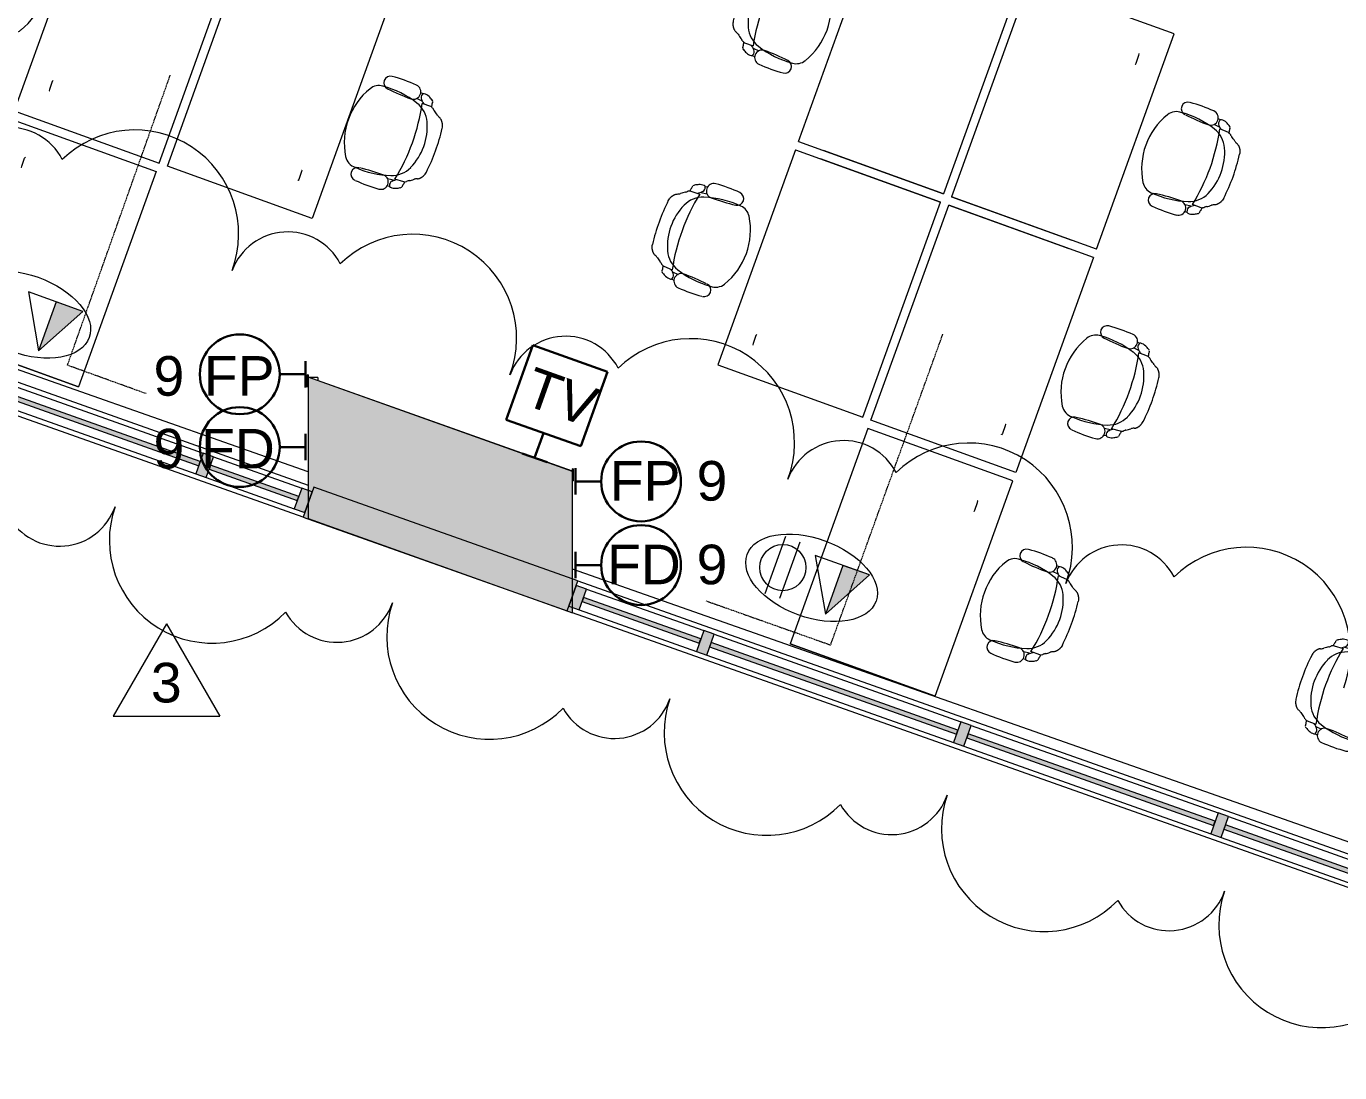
# Model space of a CAD drawing. Header units: inches. Extents: x -2349 to 1043, y -456 to 2193.
# Drawn here: x -1002.6 to -704.1, y 107.3 to 345.1 of the extents above; entities that cross this region are included whole.
import ezdxf

# ---------------------------------------------------------------- set-up
doc = ezdxf.new("R2010")
doc.units = ezdxf.units.IN
doc.header["$MEASUREMENT"] = 0
doc.linetypes.add('Dash 1_16_', pattern=[0.125, 0.0625, -0.0625])
for name, color, linetype, lineweight in [('5033_00_7th-9th Floors_Updated_dwg', 8, 'Continuous', 9), ('A-ANNO-NOTE', 131, 'Continuous', 30), ('A-COLS', 52, 'Continuous', 13), ('A-DETL-THIN', 151, 'Continuous', 9), ('A-GLAZ-CURT', 52, 'Continuous', 13), ('A-GLAZ-CWMG', 51, 'Continuous', 13), ('A-WALL-PATT', 111, 'Continuous', 13), ('COLUMN', 7, 'Continuous', 9), ('E-ELEC-FIXT', 91, 'Continuous', 9), ('G-ANNO-REVC', 71, 'Continuous', 9), ('G-ANNO-REVC-IDEN', 71, 'Continuous', 9), ('GLAZ EXIST2', 7, 'Continuous', 9), ('I-FURN', 30, 'Continuous', 9), ('I-WALL', 2, 'Continuous', 13)]:
    doc.layers.add(name, color=color, linetype=linetype, lineweight=lineweight)
doc.styles.add('Arial', font='arial.ttf', dxfattribs={"height": 9})
doc.styles.add('Swis721 Lt BT', font='swissl.ttf', dxfattribs={"height": 9})

# ---------------------------------------------------------------- blocks, each defined once
blk = doc.blocks.new('5033_00_7th-9th Floors_Updated_dwg_column casing-9774975-7TH FLOOR POWER _ SIGNAL')
at = {"layer": 'COLUMN'}
for p, q in [((-1456.82, -211.69), (-1457.08, -211.6)), ((-1397.06, -232.99), (-1454.96, -212.35))]:
    blk.add_line(p, q, dxfattribs=at)
blk = doc.blocks.new('5033_00_7th-9th Floors_Updated_dwg-8585573-7TH FLOOR POWER _ SIGNAL')
at = {"layer": 'GLAZ EXIST2'}
for p, q in [((-938.5, 63.78), (-1226.05, 164.89)), ((-590.02, -59.74), (-878.47, 41.69))]:
    blk.add_line(p, q, dxfattribs=at)
blk.add_blockref('5033_00_7th-9th Floors_Updated_dwg_column casing-9774975-7TH FLOOR POWER _ SIGNAL', (518.58, 296.92))
blk.add_blockref('5033_00_7th-9th Floors_Updated_dwg_column casing-9774975-7TH FLOOR POWER _ SIGNAL', (518.58, 296.92))
blk = doc.blocks.new('Columns 1 - Columns 1-7118049-7TH FLOOR POWER _ SIGNAL')
at = {"layer": 'A-COLS', "lineweight": 9}
h = blk.add_hatch(color=7, dxfattribs=at)
h.paths.add_polyline_path([(862, -405.11), (861.98, -372.97), (801.98, -351.58), (801.98, -383.71), (861.95, -405.09)], flags=0)
h.paths.add_polyline_path([(994.48, -377), (1004.95, -376.98), (1004.95, -365), (986.95, -365), (986.95, -377), (993.97, -377)], flags=0)
h.paths.add_polyline_path([(514, -281.76), (514, -249.63), (453.98, -228.24), (453.98, -260.37), (513.95, -281.74)], flags=0)
h.paths.add_polyline_path([(166, -158.41), (166, -126.28), (105.98, -104.89), (105.98, -137.02), (165.95, -158.39)], flags=0)
h.paths.add_polyline_path([(-182, -35.06), (-182, -2.93), (-242.02, 18.46), (-242.02, -13.67), (-182.05, -35.04)], flags=0)
h.paths.add_polyline_path([(-1982.09, 88.27), (-1922.03, 109.69), (-1922.03, 140.32), (-1982.09, 118.92), (-1982.06, 97), (-1976.88, 98.83), (-1974.21, 91.29), (-1982.09, 88.5), (-1982.09, 88.41)], flags=0)
h.paths.add_polyline_path([(-530, 88.28), (-530, 120.42), (-590.02, 141.81), (-590.02, 109.68), (-530.05, 88.3)], flags=0)
h.paths.add_polyline_path([(843.95, 109), (843.91, 133), (819.95, 133), (819.95, 109), (840.1, 109)], flags=0)
h.paths.add_polyline_path([(1000.37, 115), (1004.95, 115.02), (1004.95, 127), (986.95, 127), (986.95, 115), (998.45, 115)], flags=0)
h.paths.add_polyline_path([(-1634.06, 211.7), (-1574.03, 233.05), (-1574.03, 264.36), (-1634.06, 242.96), (-1634.06, 211.72)], flags=0)
h.paths.add_polyline_path([(-878.47, 211.8), (-878.47, 243.93), (-938.5, 265.32), (-938.5, 233.19), (-878.52, 211.82)], flags=0)
h.paths.add_polyline_path([(495.95, 232), (495.95, 256), (472.03, 256), (472.03, 232), (492.75, 232)], flags=0)
h.paths.add_polyline_path([(-1286.05, 334.98), (-1268.05, 341.39), (-1268.05, 345.6), (-1256.05, 349.87), (-1244.05, 345.6), (-1244.05, 341.38), (-1226.05, 335.02), (-1226.06, 367), (-1256.05, 377.69), (-1286.05, 367), (-1286.05, 334.99)], flags=0)
h.paths.add_polyline_path([(-2021.16, 351.64), (-2013.01, 374.21), (-2035.58, 382.36), (-2043.73, 359.79), (-2041.62, 359.02)], flags=0)
h.paths.add_polyline_path([(-207.74, 478), (-200.03, 478), (-200.03, 502), (-219.79, 502), (-224.03, 490.27), (-224.03, 478), (-208.32, 478)], flags=0)
h.paths.add_polyline_path([(-224.03, 501.32), (-223.78, 502), (-224.03, 502)], flags=0)
h.paths.add_polyline_path([(-549.3, 601), (-548.03, 601), (-548.03, 625), (-569.15, 625), (-572.03, 617.05), (-572.03, 601), (-556.09, 601)], flags=0)
h.paths.add_polyline_path([(496.2, 601), (496.2, 625), (472.2, 625), (472.2, 601), (492.75, 601)], flags=0)
h.paths.add_polyline_path([(831.97, 601.06), (843.95, 601.08), (843.91, 625.06), (819.95, 625.06), (819.95, 601.06), (831.95, 601.06)], flags=0)
h.paths.add_polyline_path([(999.15, 607.06), (1004.95, 607.08), (1004.95, 619.06), (986.95, 619.06), (986.95, 607.06), (998.45, 607.06)], flags=0)
h.paths.add_polyline_path([(-1887.92, 720.64), (-1879.77, 743.21), (-1902.34, 751.36), (-1910.49, 728.79), (-1899.81, 724.93)], flags=0)
h.paths.add_polyline_path([(-910.74, 724), (-896.03, 724), (-896.03, 748), (-920.67, 748), (-920.67, 724), (-911.68, 724)], flags=0)
h.paths.add_polyline_path([(-1616.03, 724), (-1592.03, 724), (-1592.03, 748), (-1616.03, 748), (-1616.03, 731.5)], flags=0)
h.paths.add_polyline_path([(-1843.5, 843.64), (-1835.35, 866.21), (-1857.93, 874.36), (-1866.08, 851.79), (-1845.61, 844.39)], flags=0)
h.paths.add_polyline_path([(492.75, 847), (496.2, 847), (496.2, 871), (472.2, 871), (472.2, 847), (479.89, 847)], flags=0)
h.paths.add_polyline_path([(-1574.05, 847), (-1574.06, 871), (-1616.19, 871), (-1616.19, 847), (-1576.33, 847)], flags=0)
h.paths.add_polyline_path([(-1268.03, 847.03), (-1243.86, 847.03), (-1243.86, 871), (-1268.03, 871), (-1268.03, 863.81)], flags=0)
h.paths.add_polyline_path([(843.95, 1093), (843.91, 1117), (819.95, 1117), (819.95, 1093), (840.1, 1093)], flags=0)
h.paths.add_polyline_path([(482.08, 1093), (495.95, 1093), (495.95, 1117), (471.83, 1117), (471.83, 1093), (481.27, 1093)], flags=0)
h.paths.add_polyline_path([(-1259.55, 1093.21), (-1244.3, 1093.21), (-1244.3, 1117.25), (-1268.29, 1117.25), (-1268.29, 1093.21), (-1268.07, 1093.21)], flags=0)
h.paths.add_polyline_path([(-1607.55, 1093.21), (-1592.35, 1093.21), (-1592.35, 1117.25), (-1616.3, 1117.25), (-1616.3, 1093.21), (-1616.07, 1093.21)], flags=0)
h.paths.add_polyline_path([(993.95, 1099), (1004.95, 1099.02), (1004.95, 1111), (986.95, 1111), (986.95, 1099), (993.94, 1099)], flags=0)
h.paths.add_polyline_path([(-1594.42, 1339.25), (-1592.3, 1339.25), (-1592.3, 1363.25), (-1616.3, 1363.25), (-1616.3, 1339.25), (-1600.55, 1339.25)], flags=0)
h.paths.add_polyline_path([(-1268.3, 1339.25), (-1244.3, 1339.25), (-1244.3, 1363.25), (-1268.3, 1363.25), (-1268.3, 1343.02)], flags=0)
h.paths.add_polyline_path([(471.95, 1462.86), (495.95, 1462.86), (495.95, 1486.86), (471.95, 1486.86)], flags=0)
h.paths.add_polyline_path([(801.95, 1567), (861.95, 1588.4), (861.95, 1619.14), (850.07, 1619.14), (850, 1619.04), (849.95, 1619.16), (849.95, 1622.86), (801.95, 1605.75), (801.95, 1567.02)], flags=0)
h.paths.add_polyline_path([(-1592.05, 1585.02), (-1592.05, 1609.02), (-1616.05, 1609.02), (-1616.05, 1585.02)], flags=0)
h.paths.add_polyline_path([(-1244.3, 1585.27), (-1244.3, 1609.27), (-1268.3, 1609.27), (-1268.3, 1585.27)], flags=0)
h.paths.add_polyline_path([(-1678.05, 1731.02), (-1654.55, 1731.02), (-1654.55, 1776.02), (-1678.05, 1776.02), (-1678.05, 1772.52), (-1658.05, 1772.52), (-1658.05, 1734.52), (-1678.05, 1734.52)], flags=0)
h.paths.add_polyline_path([(-921.05, 1827.02), (-895.05, 1827.02), (-895.05, 1853.02), (-921.05, 1853.02), (-921.05, 1827.76)], flags=0)
h.paths.add_polyline_path([(496.95, 1827.02), (496.95, 1853.02), (470.95, 1853.02), (470.95, 1827.02), (492.75, 1827.02)], flags=0)
h.paths.add_polyline_path([(148.95, 1827.02), (148.95, 1853.02), (122.95, 1853.02), (122.95, 1827.02), (145.4, 1827.02)], flags=0)
h.paths.add_polyline_path([(-559.8, 1827.02), (-547.04, 1827.02), (-547.04, 1853.02), (-573.04, 1853.02), (-573.04, 1827.02), (-560.05, 1827.02)], flags=0)
h.paths.add_polyline_path([(-214.73, 1827.04), (-199.03, 1827.04), (-199.03, 1853.03), (-225.05, 1853.03), (-225.05, 1827.04), (-214.81, 1827.04)], flags=0)
h.paths.add_polyline_path([(-1604.86, 1828.27), (-1592.3, 1828.27), (-1592.3, 1852.27), (-1600.05, 1852.27), (-1600.05, 2104.82), (-1574.05, 2104.82), (-1574.05, 2138.82), (-1608.05, 2138.82), (-1608.05, 1852.27), (-1616.3, 1852.27), (-1616.3, 1828.27), (-1605.11, 1828.27)], flags=0)
h.paths.add_polyline_path([(-1246.45, 1828.27), (-1244.3, 1828.27), (-1244.3, 1852.27), (-1268.3, 1852.27), (-1268.3, 1828.27), (-1252.55, 1828.27)], flags=0)
h.paths.add_polyline_path([(-1629.95, 1836.02), (-1620.8, 1836.02), (-1620.8, 1844.02), (-1678.05, 1844.02), (-1678.05, 1836.02)], flags=0)
h.paths.add_polyline_path([(861.95, 2100.07), (861.95, 2138.82), (801.95, 2138.82), (801.95, 2110.02), (831.95, 2110.02), (831.95, 2100.07), (853.95, 2100.07)], flags=0)
h.paths.add_polyline_path([(-878.05, 2104.79), (-878.05, 2138.82), (-938.13, 2138.82), (-938.13, 2104.79)], flags=0)
h.paths.add_polyline_path([(-1225.94, 2104.81), (-1225.94, 2138.82), (-1286.03, 2138.82), (-1286.03, 2104.81)], flags=0)
h.paths.add_polyline_path([(165.96, 2104.82), (165.96, 2138.82), (105.95, 2138.82), (105.95, 2104.82)], flags=0)
h.paths.add_polyline_path([(454.05, 2104.82), (513.95, 2104.82), (513.95, 2138.82), (454.05, 2138.82)], flags=0)
h.paths.add_polyline_path([(-590.05, 2104.82), (-530.05, 2104.82), (-530.05, 2138.82), (-590.05, 2138.82)], flags=0)
h.paths.add_polyline_path([(-181.82, 2104.82), (-181.82, 2138.82), (-242.05, 2138.82), (-242.05, 2104.82), (-189.08, 2104.82)], flags=0)
at = {"layer": 'A-COLS', "color": 8, "lineweight": 20}
for p, q in [((-878.47, 243.93), (-938.5, 265.32)), ((-938.5, 265.32), (-938.5, 233.19)), ((-878.47, 211.8), (-878.47, 243.93)), ((-938.5, 233.19), (-878.47, 211.8))]:
    blk.add_line(p, q, dxfattribs=at)
blk = doc.blocks.new('System Panel - Glazed-7506558-7TH FLOOR POWER _ SIGNAL')
at = {"layer": 'A-GLAZ-CURT', "lineweight": 9}
blk.add_hatch(color=7, dxfattribs=at).paths.add_polyline_path([(-10.63, 0.5), (-10.63, -0.5), (10.63, -0.5), (10.63, 0.5), (-1.47, 0.5)], flags=0)
at = {"layer": 'A-GLAZ-CURT', "color": 8, "lineweight": 20}
for p, q in [((-10.63, 0.5), (-10.63, -0.5)), ((10.63, 0.5), (-10.63, 0.5)), ((10.63, -0.5), (10.63, 0.5)), ((-10.63, -0.5), (10.63, -0.5))]:
    blk.add_line(p, q, dxfattribs=at)
blk = doc.blocks.new('System Panel - Glazed-7506554-7TH FLOOR POWER _ SIGNAL')
at = {"layer": 'A-GLAZ-CURT', "lineweight": 9}
blk.add_hatch(color=7, dxfattribs=at).paths.add_polyline_path([(-29.79, 0.5), (-29.79, -0.5), (29.79, -0.5), (29.79, 0.5), (14.95, 0.5)], flags=0)
at = {"layer": 'A-GLAZ-CURT', "color": 8, "lineweight": 20}
for p, q in [((29.79, 0.5), (-29.79, 0.5)), ((-29.79, 0.5), (-29.79, -0.5)), ((29.79, -0.5), (29.79, 0.5)), ((-29.79, -0.5), (29.79, -0.5))]:
    blk.add_line(p, q, dxfattribs=at)
blk = doc.blocks.new('System Panel - Glazed-7506537-7TH FLOOR POWER _ SIGNAL')
at = {"layer": 'A-GLAZ-CURT', "lineweight": 9}
blk.add_hatch(color=7, dxfattribs=at).paths.add_polyline_path([(-14.13, 0.5), (-14.13, -0.5), (14.13, -0.5), (14.13, 0.5), (8.2, 0.5)], flags=0)
at = {"layer": 'A-GLAZ-CURT', "color": 8, "lineweight": 20}
for p, q in [((-14.13, 0.5), (-14.13, -0.5)), ((14.13, 0.5), (-14.13, 0.5)), ((14.13, -0.5), (14.13, 0.5)), ((-14.13, -0.5), (14.13, -0.5))]:
    blk.add_line(p, q, dxfattribs=at)
blk = doc.blocks.new('System Panel - Glazed-7506542-7TH FLOOR POWER _ SIGNAL')
at = {"layer": 'A-GLAZ-CURT', "lineweight": 9}
blk.add_hatch(color=7, dxfattribs=at).paths.add_polyline_path([(-29.75, 0.5), (-29.75, -0.5), (29.75, -0.5), (29.75, 0.5)], flags=0)
at = {"layer": 'A-GLAZ-CURT', "color": 8, "lineweight": 20}
for p, q in [((29.75, 0.5), (-29.75, 0.5)), ((-29.75, 0.5), (-29.75, -0.5)), ((29.75, -0.5), (29.75, 0.5)), ((-29.75, -0.5), (29.75, -0.5))]:
    blk.add_line(p, q, dxfattribs=at)
blk = doc.blocks.new('Rectangular Mullion - 2_5_ x 5_ rectangular-7506551-7TH FLOOR POWER _ SIGNAL')
at = {"layer": 'A-GLAZ-CWMG', "lineweight": 9}
for p, q in [((-1018.55, 267.96), (-962.4, 248.06)), ((-1020.22, 263.25), (-964.07, 243.35))]:
    blk.add_line(p, q, dxfattribs=at)
blk = doc.blocks.new('Rectangular Mullion - 2_5_ x 5_ rectangular-7506557-7TH FLOOR POWER _ SIGNAL')
at = {"layer": 'A-GLAZ-CWMG', "lineweight": 9}
for p, q in [((-960.04, 247.22), (-940.01, 240.12)), ((-961.71, 242.51), (-941.68, 235.41))]:
    blk.add_line(p, q, dxfattribs=at)
blk = doc.blocks.new('Rectangular Mullion - 2_5_ x 5_ rectangular-7506536-7TH FLOOR POWER _ SIGNAL')
at = {"layer": 'A-GLAZ-CWMG', "lineweight": 9}
blk.add_hatch(color=7, dxfattribs=at).paths.add_polyline_path([(-1.25, -2.5), (-1.25, 2.5), (1.25, 2.5), (1.25, -2.5), (-0.52, -2.5)], flags=0)
at = {"layer": 'A-GLAZ-CWMG', "color": 8, "lineweight": 20}
for p, q in [((-1.25, 2.5), (1.25, 2.5)), ((-1.25, -2.5), (-1.25, 2.5)), ((1.25, 2.5), (1.25, -2.5)), ((1.25, -2.5), (-1.25, -2.5))]:
    blk.add_line(p, q, dxfattribs=at)
blk = doc.blocks.new('Rectangular Mullion - 2_5_ x 5_ rectangular-7506559-7TH FLOOR POWER _ SIGNAL')
at = {"layer": 'A-GLAZ-CWMG', "lineweight": 9}
blk.add_hatch(color=7, dxfattribs=at).paths.add_polyline_path([(0, -2.5), (0, -0.01), (-0.89, 2.5), (-2.5, 2.5), (-2.5, -2.5), (-0.4, -2.5)], flags=0)
at = {"layer": 'A-GLAZ-CWMG', "color": 8, "lineweight": 20}
for p, q in [((0, 2.5), (-2.5, 2.5)), ((-2.5, 2.5), (-2.5, -2.5)), ((0, -2.5), (0, 2.5)), ((-2.5, -2.5), (0, -2.5))]:
    blk.add_line(p, q, dxfattribs=at)
blk = doc.blocks.new('Rectangular Mullion - 2_5_ x 5_ rectangular-7506541-7TH FLOOR POWER _ SIGNAL')
at = {"layer": 'A-GLAZ-CWMG', "lineweight": 9}
for p, q in [((-1076.99, 288.68), (-1020.91, 268.8)), ((-1078.66, 283.96), (-1022.58, 264.09))]:
    blk.add_line(p, q, dxfattribs=at)
blk = doc.blocks.new('Rectangular Mullion - 2_5_ x 5_ rectangular-7506535-7TH FLOOR POWER _ SIGNAL')
at = {"layer": 'A-GLAZ-CWMG', "lineweight": 9}
for p, q in [((-1222.85, 340.38), (-1196.22, 330.94)), ((-1224.52, 335.66), (-1197.89, 326.22))]:
    blk.add_line(p, q, dxfattribs=at)
blk = doc.blocks.new('Rectangular Mullion - 2_5_ x 5_ rectangular-7506530-7TH FLOOR POWER _ SIGNAL')
at = {"layer": 'A-GLAZ-CWMG', "lineweight": 9}
blk.add_hatch(color=7, dxfattribs=at).paths.add_polyline_path([(-2.5, -2.5), (-2.5, 2.5), (0, 2.5), (0, -0.01), (-0.88, -2.5), (-2.17, -2.5)], flags=0)
at = {"layer": 'A-GLAZ-CWMG', "color": 8, "lineweight": 20}
for p, q in [((-2.5, 2.5), (0, 2.5)), ((-2.5, -2.5), (-2.5, 2.5)), ((0, 2.5), (0, -2.5)), ((0, -2.5), (-2.5, -2.5))]:
    blk.add_line(p, q, dxfattribs=at)
blk = doc.blocks.new('Steelcase - Seating - Series 1 - Task Chair - Task Chair-7826191-7TH FLOOR POWER _ SIGNAL')
at = {"layer": 'I-FURN'}
for p, q in [((-9.56, 4.85), (-9.71, 6.23)), ((9.56, 4.85), (9.71, 6.22)), ((-11.19, 5.22), (-11.25, 5.79)), ((-9.88, 5.14), (-9.56, 4.85)), ((-9.09, 2.55), (-9.22, 4.65)), ((9.09, 2.55), (9.09, 4.68)), ((9.2, 4.34), (9.09, 4.19)), ((9.88, 5.14), (9.56, 4.85)), ((11.19, 5.22), (11.25, 5.79)), ((-10.17, 2.55), (-10.38, 2.55)), ((10.17, 2.55), (10.38, 2.55))]:
    blk.add_line(p, q, dxfattribs=at)
for centre, radius, start, end in [((0, 3.46), 15.77, 58.7484, 121.2516), ((-6.5, 14.17), 3.24, 121.2516, 182.5329), ((6.5, 14.16), 3.25, 4.2769, 58.7484), ((22.73, 9.96), 35.4, 175.0013, 184.2771), ((-11.04, 13.04), 1.5, 6.6891, 175.0013), ((11.73, 12.42), 21.53, 175.7231, 197.8999), ((-61.01, 7.05), 51.82, 0.295, 6.6891), ((-12.1, 12.55), 21.92, 342.1001, 4.8659), ((61.01, 7.18), 51.82, 173.3109, 179.7112), ((11.04, 13.04), 1.5, 4.9987, 173.3109), ((-22.73, 10.08), 35.4, 355.485, 4.9987), ((-10.88, 7.44), 1.69, 184.2771, 355.7229), ((10.88, 7.43), 1.68, 179.7112, 355.485), ((-2.85, 9.17), 7.99, 212.7486, 217.2514), ((-0.12, 48.46), 44.74, 258.2624, 281.8839), ((-3.05, 7.65), 6, 197.8999, 245.746), ((3.05, 7.65), 6, 294.254, 342.1001), ((2.85, 9.17), 7.99, 322.7486, 327.2514), ((0, 14.41), 13.41, 245.746, 294.254)]:
    blk.add_arc(centre, radius, start, end, dxfattribs=at)
for centre, major_axis, ratio, start_param, end_param in [((-9.53, 4.74), (-0.03, 2.1), 0.841362, 1.437975, 2.055322), ((-10.94, 4.92), (0.004, 0.422), 0.857374, 0.293852, 1.396344), ((-8.59, 6.34), (-1.72, 5.94), 0.52706, 1.867354, 2.032914), ((-11.02, 3.62), (0.99, 1.63), 0.718676, 6.150324, 6.997733), ((11.02, 3.62), (-0.99, 1.63), 0.718676, 5.568638, 6.416046), ((8.59, 6.34), (1.72, 5.94), 0.52706, 4.250271, 4.415832), ((10.94, 4.92), (-0.004, 0.422), 0.857374, 4.886841, 5.989333), ((9.53, 4.74), (0.03, 2.1), 0.841362, 4.227863, 4.84521), ((-9.88, 3.86), (-0.31, 1.61), 0.651034, 2.090555, 2.375013), ((2.41, -4.34), (-12.7, 6.86), 0.060387, 6.047601, 6.170681), ((14.26, -36.92), (-23.61, 40.36), 0.024762, 0.196185, 0.257818), ((-4.52, -16.42), (-4.45, 18.42), 0.085659, 6.08302, 6.197318), ((-4.27, -16.52), (-4.71, 18.52), 0.083254, 6.023824, 6.082104), ((86.51, 0.26), (-95.89, 4.54), 0.22439, 0.152414, 0.195437), ((-7.15, -5.5), (-0.87, 6.2), 0.154562, 5.723362, 6.025046), ((7.16, -5.51), (0.87, 6.2), 0.154825, 0.257987, 0.559064), ((-86.51, 0.11), (95.89, 4.68), 0.223967, 6.087389, 6.130455), ((4.31, -16.54), (4.67, 18.53), 0.08384, 0.18012, 0.258824), ((4.62, -16.47), (4.35, 18.45), 0.086501, 0.088023, 0.178733), ((-14.1, -37.05), (23.45, 40.49), 0.023763, 6.024156, 6.086879), ((-2.41, -4.34), (12.7, 6.86), 0.060387, 0.112505, 0.235585), ((9.88, 3.86), (0.31, 1.61), 0.651034, 3.908172, 4.192631), ((0.01, 31.09), (-37.17, 0.02), 0.886583, 1.428196, 1.714006)]:
    blk.add_ellipse(centre, major_axis=major_axis, ratio=ratio, start_param=start_param, end_param=end_param, dxfattribs=at)
for points, knots in [([(-9, 2.35), (-9.06, 2.35), (-9.17, 2.37), (-9.39, 2.4), (-9.6, 2.44), (-9.74, 2.47), (-9.81, 2.49), (-9.84, 2.5), (-9.85, 2.5)], [0, 0, 0, 0, 0.142857, 0.285714, 0.571429, 0.785714, 0.892857, 1, 1, 1, 1]), ([(9, 2.35), (9.06, 2.35), (9.17, 2.37), (9.39, 2.4), (9.6, 2.44), (9.74, 2.47), (9.81, 2.49), (9.84, 2.5), (9.85, 2.5)], [0, 0, 0, 0, 0.142857, 0.285714, 0.571429, 0.785714, 0.892857, 1, 1, 1, 1]), ([(-7.38, -0.17), (-7.35, -0.26), (-7.27, -0.4), (-7.14, -0.56), (-7.05, -0.66), (-6.98, -0.73), (-6.91, -0.8), (-6.83, -0.86), (-6.74, -0.93), (-6.65, -1), (-6.56, -1.06), (-6.46, -1.12), (-6.36, -1.18), (-6.25, -1.24), (-6.14, -1.29), (-5.99, -1.35), (-5.72, -1.45), (-5.46, -1.5), (-5.29, -1.53)], [-1, -1, -1, -1, -0.833333, -0.75, -0.708333, -0.666667, -0.625, -0.583333, -0.541667, -0.5, -0.458333, -0.416667, -0.375, -0.333333, -0.291667, -0.25, -0.166667, 0, 0, 0, 0]), ([(5.29, -1.53), (5.46, -1.51), (5.72, -1.45), (5.99, -1.36), (6.14, -1.29), (6.25, -1.24), (6.36, -1.19), (6.46, -1.13), (6.56, -1.07), (6.65, -1), (6.74, -0.94), (6.83, -0.87), (6.91, -0.8), (6.98, -0.73), (7.05, -0.66), (7.14, -0.57), (7.27, -0.4), (7.35, -0.26), (7.38, -0.18)], [-1, -1, -1, -1, -0.833333, -0.75, -0.708333, -0.666667, -0.625, -0.583333, -0.541667, -0.5, -0.458333, -0.416667, -0.375, -0.333333, -0.291667, -0.25, -0.166667, 0, 0, 0, 0])]:
    blk.add_open_spline(points, degree=3, knots=knots, dxfattribs=at)
blk = doc.blocks.new('PS - Power Device _Wall Base_ - Basefeed Power-9728886-7TH FLOOR POWER _ SIGNAL')
at = {"layer": 'E-ELEC-FIXT'}
for p, q in [((-878.47, 243.93), (-878.47, 244.52)), ((-878.28, 244.52), (-878.47, 244.52)), ((-878.47, 241.77), (-878.28, 241.77)), ((-878.28, 244.52), (-878.28, 241.77))]:
    blk.add_line(p, q, dxfattribs=at)
blk = doc.blocks.new('PS - Power Device _Wall Base_ - Basefeed Power-V56-7TH FLOOR POWER _ SIGNAL')
at = {"layer": 'E-ELEC-FIXT'}
for p, q in [((-938.68, 263.12), (-938.68, 265.87)), ((-938.5, 265.87), (-938.68, 265.87)), ((-938.5, 265.87), (-938.5, 265.32)), ((-938.68, 263.12), (-938.5, 263.12)), ((-936.37, 265.25), (-938.28, 265.25)), ((-936.37, 265.25), (-936.37, 264.57))]:
    blk.add_line(p, q, dxfattribs=at)
blk = doc.blocks.new('Steelcase - Ology - Desk Electric - Rectangular - 29__ D - 52_ x 35_-7821944-7TH FLOOR POWER _ SIGNAL')
at = {"layer": 'I-FURN'}
for p, q in [((-29, -23.78), (-29, 11.22)), ((23, 11.22), (-29, 11.22)), ((23, -23.78), (23, 11.22)), ((-29, -23.78), (23, -23.78))]:
    blk.add_line(p, q, dxfattribs=at)
blk = doc.blocks.new('Steelcase - Ology - Desk Electric - Base - Rectangular - 29__ D - 34__ W - 76__ W-7821946-7TH FLOOR POWER _ SIGNAL')
at = {"layer": 'I-FURN'}
for p, q in [((-28.68, 11.22), (-28.68, -17.78)), ((13.8, -17.79), (13.8, -17.83)), ((13.8, -17.83), (14.11, -17.9)), ((14.11, -17.9), (16.01, -17.9)), ((16.01, -17.9), (16.31, -17.83)), ((16.31, -17.83), (16.31, -17.79))]:
    blk.add_line(p, q, dxfattribs=at)
blk = doc.blocks.new('Steelcase - Seating - Series 1 - Task Chair - Task Chair-7826190-7TH FLOOR POWER _ SIGNAL')
at = {"layer": 'I-FURN'}
for p, q in [((-10.17, -2.55), (-10.38, -2.55)), ((-9.09, -2.55), (-9.22, -4.65)), ((9.09, -2.55), (9.09, -4.68)), ((10.17, -2.55), (10.38, -2.55)), ((-11.19, -5.22), (-11.25, -5.79)), ((-9.88, -5.14), (-9.56, -4.85)), ((-9.56, -4.85), (-9.71, -6.23)), ((9.2, -4.34), (9.09, -4.19)), ((9.88, -5.14), (9.56, -4.85)), ((9.56, -4.85), (9.71, -6.22)), ((11.19, -5.22), (11.25, -5.79))]:
    blk.add_line(p, q, dxfattribs=at)
for centre, radius, start, end in [((-3.05, -7.65), 6, 114.254, 162.1001), ((0, -14.41), 13.41, 65.746, 114.254), ((3.05, -7.65), 6, 17.8999, 65.746), ((-10.88, -7.44), 1.69, 4.2771, 175.7229), ((11.73, -12.42), 21.53, 162.1001, 184.2769), ((-2.85, -9.17), 7.99, 142.7486, 147.2514), ((-0.12, -48.46), 44.74, 78.1161, 101.7376), ((-12.1, -12.55), 21.92, 355.1341, 17.8999), ((2.85, -9.17), 7.99, 32.7486, 37.2514), ((10.88, -7.43), 1.68, 4.515, 180.2888), ((22.73, -9.96), 35.4, 175.7229, 184.9987), ((-61.01, -7.05), 51.82, 353.3109, 359.705), ((61.01, -7.18), 51.82, 180.2888, 186.6891), ((-22.73, -10.08), 35.4, 355.0013, 4.515), ((-11.04, -13.04), 1.5, 184.9987, 353.3109), ((-6.5, -14.17), 3.24, 177.4671, 238.7484), ((6.5, -14.16), 3.25, 301.2516, 355.7231), ((11.04, -13.04), 1.5, 186.6891, 355.0013), ((0, -3.46), 15.77, 238.7484, 301.2516)]:
    blk.add_arc(centre, radius, start, end, dxfattribs=at)
for centre, major_axis, ratio, start_param, end_param in [((-7.15, 5.5), (0.87, 6.2), 0.154562, 3.399732, 3.701416), ((0.01, -31.09), (37.17, 0.02), 0.886583, 1.427587, 1.713397), ((7.16, 5.51), (-0.87, 6.2), 0.154825, 2.582529, 2.883606), ((-8.59, -6.34), (1.72, 5.94), 0.52706, 1.108678, 1.274239), ((-9.88, -3.86), (0.31, 1.61), 0.651034, 0.76658, 1.051038), ((2.41, 4.34), (12.7, 6.86), 0.060387, 3.254097, 3.377177), ((14.26, 36.92), (23.61, 40.36), 0.024762, 2.883774, 2.945408), ((-4.52, 16.42), (4.45, 18.42), 0.085659, 3.22746, 3.341758), ((-4.27, 16.52), (4.71, 18.52), 0.083254, 3.342674, 3.400954), ((86.51, -0.26), (95.89, 4.54), 0.22439, 2.946156, 2.989179), ((-86.51, -0.11), (-95.89, 4.68), 0.223967, 3.294323, 3.337389), ((4.31, 16.54), (-4.67, 18.53), 0.08384, 2.882769, 2.961473), ((4.62, 16.47), (-4.35, 18.45), 0.086501, 2.96286, 3.053569), ((-14.1, 37.05), (-23.45, 40.49), 0.023763, 3.337899, 3.400622), ((-2.41, 4.34), (-12.7, 6.86), 0.060387, 2.906008, 3.029088), ((9.88, -3.86), (-0.31, 1.61), 0.651034, 5.232147, 5.516606), ((8.59, -6.34), (-1.72, 5.94), 0.52706, 5.008946, 5.174507), ((-9.53, -4.74), (0.03, 2.1), 0.841362, 1.08627, 1.703617), ((-10.94, -4.92), (-0.004, 0.422), 0.857374, 1.745249, 2.84774), ((-11.02, -3.62), (-0.99, 1.63), 0.718676, 2.427045, 3.274454), ((11.02, -3.62), (0.99, 1.63), 0.718676, 3.008732, 3.85614), ((10.94, -4.92), (0.004, 0.422), 0.857374, 3.435445, 4.537937), ((9.53, -4.74), (-0.03, 2.1), 0.841362, 4.579568, 5.196915)]:
    blk.add_ellipse(centre, major_axis=major_axis, ratio=ratio, start_param=start_param, end_param=end_param, dxfattribs=at)
for points, knots in [([(-7.38, 0.17), (-7.35, 0.26), (-7.27, 0.4), (-7.14, 0.56), (-7.05, 0.66), (-6.98, 0.73), (-6.91, 0.8), (-6.83, 0.86), (-6.74, 0.93), (-6.65, 1), (-6.56, 1.06), (-6.46, 1.12), (-6.36, 1.18), (-6.25, 1.24), (-6.14, 1.29), (-5.99, 1.35), (-5.72, 1.45), (-5.46, 1.5), (-5.29, 1.53)], [-1, -1, -1, -1, -0.833333, -0.75, -0.708333, -0.666667, -0.625, -0.583333, -0.541667, -0.5, -0.458333, -0.416667, -0.375, -0.333333, -0.291667, -0.25, -0.166667, 0, 0, 0, 0]), ([(5.29, 1.53), (5.46, 1.51), (5.72, 1.45), (5.99, 1.36), (6.14, 1.29), (6.25, 1.24), (6.36, 1.19), (6.46, 1.13), (6.56, 1.07), (6.65, 1), (6.74, 0.94), (6.83, 0.87), (6.91, 0.8), (6.98, 0.73), (7.05, 0.66), (7.14, 0.57), (7.27, 0.4), (7.35, 0.26), (7.38, 0.18)], [-1, -1, -1, -1, -0.833333, -0.75, -0.708333, -0.666667, -0.625, -0.583333, -0.541667, -0.5, -0.458333, -0.416667, -0.375, -0.333333, -0.291667, -0.25, -0.166667, 0, 0, 0, 0]), ([(-9, -2.35), (-9.06, -2.35), (-9.17, -2.37), (-9.39, -2.4), (-9.6, -2.44), (-9.74, -2.47), (-9.81, -2.49), (-9.84, -2.5), (-9.85, -2.5)], [0, 0, 0, 0, 0.142857, 0.285714, 0.571429, 0.785714, 0.892857, 1, 1, 1, 1]), ([(9, -2.35), (9.06, -2.35), (9.17, -2.37), (9.39, -2.4), (9.6, -2.44), (9.74, -2.47), (9.81, -2.49), (9.84, -2.5), (9.85, -2.5)], [0, 0, 0, 0, 0.142857, 0.285714, 0.571429, 0.785714, 0.892857, 1, 1, 1, 1])]:
    blk.add_open_spline(points, degree=3, knots=knots, dxfattribs=at)
blk = doc.blocks.new('Steelcase - Ology - Desk Electric - Rectangular - 29__ D - 52_ x 35_-7821971-7TH FLOOR POWER _ SIGNAL')
at = {"layer": 'I-FURN'}
for p, q in [((-29, 23.78), (-29, -11.22)), ((-29, 23.78), (23, 23.78)), ((23, 23.78), (23, -11.22)), ((23, -11.22), (-29, -11.22))]:
    blk.add_line(p, q, dxfattribs=at)
blk = doc.blocks.new('Steelcase - Ology - Desk Electric - Base - Rectangular - 29__ D - 34__ W - 76__ W-7821973-7TH FLOOR POWER _ SIGNAL')
at = {"layer": 'I-FURN'}
for p, q in [((-28.68, -11.22), (-28.68, 17.78)), ((13.8, 17.83), (14.11, 17.9)), ((13.8, 17.79), (13.8, 17.83)), ((14.11, 17.9), (16.01, 17.9)), ((16.01, 17.9), (16.31, 17.83)), ((16.31, 17.83), (16.31, 17.79))]:
    blk.add_line(p, q, dxfattribs=at)
blk = doc.blocks.new('Family - ___-9729293-7TH FLOOR POWER _ SIGNAL')
at = {"layer": 'G-ANNO-REVC'}
for centre, radius, start, end in [((-1006.36, 308.57), 13.49, 27.6153, 159.4256), ((-977.94, 297.9), 23.61, 339.4256, 134.2168), ((-943.2, 284.86), 13.49, 27.6153, 159.4256), ((-914.78, 274.19), 23.61, 339.4256, 134.2168), ((-880.04, 261.15), 13.49, 27.6153, 159.4256), ((-851.62, 250.48), 23.61, 339.4256, 134.2168), ((-816.88, 237.44), 13.49, 27.6153, 159.4256), ((-788.46, 226.77), 23.61, 339.4256, 134.2168), ((-995.03, 240.28), 13.34, 209.0767, 340.887), ((-960.36, 228.26), 23.35, 160.887, 315.6783), ((-753.72, 213.73), 13.49, 27.6153, 159.4256), ((-725.29, 203.07), 23.61, 339.4256, 134.2168), ((-932, 218.43), 13.34, 209.0767, 340.887), ((-897.33, 206.42), 23.35, 160.887, 315.6783), ((-868.96, 196.59), 13.34, 209.0767, 340.887), ((-834.3, 184.57), 23.35, 160.887, 315.6783), ((-805.93, 174.74), 13.34, 209.0767, 340.887), ((-771.26, 162.73), 23.35, 160.887, 315.6783), ((-742.89, 152.9), 13.34, 209.0767, 340.887), ((-708.23, 140.89), 23.35, 160.887, 315.6783)]:
    blk.add_arc(centre, radius, start, end, dxfattribs=at)
blk = doc.blocks.new('Revision Tag - Revision Tag-133968-7TH FLOOR POWER _ SIGNAL')
at = {"layer": 'G-ANNO-REVC-IDEN'}
for p, q in [((0, 0.1384), (-0.1263, -0.0804)), ((0, 0.1384), (0.1263, -0.0804)), ((-0.1263, -0.0804), (0.1263, -0.0804))]:
    blk.add_line(p, q, dxfattribs=at)

msp = doc.modelspace()

# ---------------------------------------------------------------- hatches: boundary and pattern name
at = {"layer": 'A-ANNO-NOTE', "lineweight": 9}
for points in [[(-999.81, 271.34), (-989.74, 280.25), (-995.8, 282.44)], [(-821.01, 211.47), (-810.94, 220.39), (-817.01, 222.58)]]:
    msp.add_hatch(color=256, dxfattribs=at).paths.add_polyline_path(points, flags=0)
at = {"layer": 'A-WALL-PATT', "lineweight": 9}
h = msp.add_hatch(color=7, dxfattribs=at)
h.paths.add_polyline_path([(998.45, -453.45), (998.45, -449.61), (997.25, -453.02)], flags=0)
h.paths.add_polyline_path([(852.47, -401.71), (801.98, -383.69), (801.98, -379.99), (800.77, -383.39), (844, -398.71)], flags=0)
h.paths.add_polyline_path([(862, -401.26), (863.22, -397.83), (862, -397.4), (862, -397.83)], flags=0)
h.paths.add_polyline_path([(504.53, -278.38), (453.98, -260.35), (453.98, -256.64), (452.77, -260.04), (496, -275.36)], flags=0)
h.paths.add_polyline_path([(514, -277.91), (515.22, -274.48), (514, -274.05), (514, -274.48)], flags=0)
h.paths.add_polyline_path([(156.62, -155.07), (105.98, -137), (105.98, -133.29), (104.77, -136.69), (154, -154.14)], flags=0)
h.paths.add_polyline_path([(166, -154.57), (167.22, -151.13), (166, -150.7), (166, -154.14)], flags=0)
h.paths.add_polyline_path([(-191.32, -31.74), (-242.02, -13.65), (-242.02, -9.94), (-243.23, -13.34), (-196.67, -29.84)], flags=0)
h.paths.add_polyline_path([(-182, -31.22), (-180.78, -27.78), (-182, -27.35), (-182, -27.78)], flags=0)
h.paths.add_polyline_path([(-539.25, 91.58), (-590.02, 109.7), (-590.02, 113.41), (-591.23, 110.01), (-547.34, 94.45)], flags=0)
h.paths.add_polyline_path([(-530, 92.13), (-528.78, 95.56), (-530, 95.99), (-530, 94.45)], flags=0)
h.paths.add_polyline_path([(-887.69, 215.09), (-938.5, 233.21), (-938.5, 236.92), (-939.7, 233.52), (-896.47, 218.2)], flags=0)
h.paths.add_polyline_path([(-878.47, 215.65), (-877.25, 219.08), (-878.47, 219.51), (-878.47, 218.75)], flags=0)
h.paths.add_polyline_path([(-1226.05, 338.84), (-1224.83, 342.28), (-1226.05, 342.71), (-1226.05, 341.21)], flags=0)

# ---------------------------------------------------------------- linework, layer by layer
at = {"layer": 'A-ANNO-NOTE', "lineweight": 9}
for p, q in [((-989.74, 280.25), (-1002.09, 284.71)), ((-1002.09, 284.71), (-999.81, 271.34)), ((-995.8, 282.44), (-999.81, 271.34)), ((-989.74, 280.25), (-995.8, 282.44)), ((-999.81, 271.34), (-989.74, 280.25)), ((-999.81, 271.34), (-989.74, 280.25)), ((-834.66, 216.17), (-829.95, 229.22)), ((-831.34, 215.09), (-826.7, 227.93)), ((-810.94, 220.39), (-823.29, 224.85)), ((-823.29, 224.85), (-821.01, 211.47)), ((-817.01, 222.58), (-821.01, 211.47)), ((-810.94, 220.39), (-817.01, 222.58)), ((-821.01, 211.47), (-810.94, 220.39)), ((-821.01, 211.47), (-810.94, 220.39))]:
    msp.add_line(p, q, dxfattribs=at)
at = {"layer": 'A-ANNO-NOTE'}
for p, q in [((-887.5, 272.63), (-893.55, 255.67)), ((-870.55, 266.59), (-887.5, 272.63)), ((-939.15, 269), (-939.15, 263)), ((-939.15, 266), (-945.01, 266)), ((-876.59, 249.63), (-870.55, 266.59)), ((-893.55, 255.67), (-876.59, 249.63)), ((-939.15, 252.46), (-939.15, 246.46)), ((-887.08, 247), (-885.07, 252.65)), ((-939.15, 249.46), (-945.01, 249.46)), ((-884.26, 245.99), (-889.91, 248.01)), ((-877.82, 238.65), (-877.82, 244.65)), ((-877.82, 241.65), (-871.96, 241.65)), ((-877.82, 219.64), (-877.82, 225.64)), ((-877.82, 222.64), (-871.96, 222.64))]:
    msp.add_line(p, q, dxfattribs=at)
for centre in [(-954.08, 266), (-954.08, 249.46), (-862.89, 241.65), (-862.89, 222.64)]:
    msp.add_circle(centre, 9.07, dxfattribs=at)
at = {"layer": 'A-ANNO-NOTE', "lineweight": 9}
msp.add_circle((-830.67, 222.07), 5.25, dxfattribs=at)
for centre in [(-1002.93, 279.61), (-824.14, 219.74)]:
    msp.add_ellipse(centre, major_axis=(-14.65, 5.29), ratio=0.574637, dxfattribs=at)
at = {"layer": 'A-DETL-THIN', "linetype": 'Dash 1_16_', "lineweight": 20}
for p, q in [((-993.24, 268.05), (-969.86, 334.03)), ((-819.82, 204.48), (-794.29, 275.16)), ((-975.37, 261.6), (-993.24, 268.05)), ((-848.09, 214.5), (-819.82, 204.48))]:
    msp.add_line(p, q, dxfattribs=at)
at = {"layer": 'I-WALL', "lineweight": 9}
for p, q in [((-1224.83, 342.28), (-938.5, 240.79)), ((-939.7, 233.52), (-1226.05, 335.02)), ((-877.25, 219.08), (-590.02, 117.27)), ((-591.23, 110.01), (-878.47, 211.82))]:
    msp.add_line(p, q, dxfattribs=at)
at = {"layer": 'I-WALL', "color": 8, "lineweight": 20}
for p, q in [((-937.28, 240.36), (-939.7, 233.52)), ((-877.25, 219.08), (-937.28, 240.36)), ((-939.7, 233.52), (-879.68, 212.25)), ((-879.68, 212.25), (-877.25, 219.08))]:
    msp.add_line(p, q, dxfattribs=at)

# ---------------------------------------------------------------- block references
at = {"layer": '5033_00_7th-9th Floors_Updated_dwg', "color": 7}
msp.add_blockref('5033_00_7th-9th Floors_Updated_dwg-8585573-7TH FLOOR POWER _ SIGNAL', (0, 180.02), dxfattribs=at)
at = {"layer": 'A-COLS', "lineweight": 9}
msp.add_blockref('Columns 1 - Columns 1-7118049-7TH FLOOR POWER _ SIGNAL', (0, 0), dxfattribs=at)
at = {"layer": 'A-GLAZ-CURT', "lineweight": 9}
for name, p, rotation in [('System Panel - Glazed-7506554-7TH FLOOR POWER _ SIGNAL', (-991.31, 255.65), 160.4832378255215), ('System Panel - Glazed-7506558-7TH FLOOR POWER _ SIGNAL', (-950.86, 241.32), 160.4832378255215), ('System Panel - Glazed-7506537-7TH FLOOR POWER _ SIGNAL', (-862.8, 210.1), 160.4832378255217), ('System Panel - Glazed-7506542-7TH FLOOR POWER _ SIGNAL', (-819.09, 194.61), 160.4832378255217), ('System Panel - Glazed-7506542-7TH FLOOR POWER _ SIGNAL', (-760.65, 173.9), 160.4832378255217), ('System Panel - Glazed-7506542-7TH FLOOR POWER _ SIGNAL', (-702.21, 153.18), 160.4832378255217)]:
    msp.add_blockref(name, p, dxfattribs=dict(at, rotation=rotation))
at = {"layer": 'A-GLAZ-CWMG', "lineweight": 9}
for name, p in [('Rectangular Mullion - 2_5_ x 5_ rectangular-7506551-7TH FLOOR POWER _ SIGNAL', (0, 0)), ('Rectangular Mullion - 2_5_ x 5_ rectangular-7506557-7TH FLOOR POWER _ SIGNAL', (0, 0)), ('Rectangular Mullion - 2_5_ x 5_ rectangular-7506535-7TH FLOOR POWER _ SIGNAL', (347.57, -123.2)), ('Rectangular Mullion - 2_5_ x 5_ rectangular-7506541-7TH FLOOR POWER _ SIGNAL', (230.7, -81.77)), ('Rectangular Mullion - 2_5_ x 5_ rectangular-7506541-7TH FLOOR POWER _ SIGNAL', (289.14, -102.48)), ('Rectangular Mullion - 2_5_ x 5_ rectangular-7506541-7TH FLOOR POWER _ SIGNAL', (347.57, -123.2))]:
    msp.add_blockref(name, p, dxfattribs=at)
at = {"layer": 'A-GLAZ-CWMG', "lineweight": 9, "extrusion": (0, 0, -1)}
for name, p, rotation in [('Rectangular Mullion - 2_5_ x 5_ rectangular-7506536-7TH FLOOR POWER _ SIGNAL', (962.06, 245.28), 19.51676217447854), ('Rectangular Mullion - 2_5_ x 5_ rectangular-7506530-7TH FLOOR POWER _ SIGNAL', (878.47, 215.66), 19.51676217447835), ('Rectangular Mullion - 2_5_ x 5_ rectangular-7506536-7TH FLOOR POWER _ SIGNAL', (848.31, 204.97), 19.51676217447835), ('Rectangular Mullion - 2_5_ x 5_ rectangular-7506536-7TH FLOOR POWER _ SIGNAL', (789.87, 184.25), 19.51676217447835), ('Rectangular Mullion - 2_5_ x 5_ rectangular-7506536-7TH FLOOR POWER _ SIGNAL', (731.43, 163.54), 19.51676217447835)]:
    msp.add_blockref(name, p, dxfattribs=dict(at, rotation=rotation))
at = {"layer": 'A-GLAZ-CWMG', "lineweight": 9, "rotation": 340.4832378255215}
msp.add_blockref('Rectangular Mullion - 2_5_ x 5_ rectangular-7506559-7TH FLOOR POWER _ SIGNAL', (-938.49, 236.93), dxfattribs=at)
at = {"layer": 'E-ELEC-FIXT'}
for name in ['PS - Power Device _Wall Base_ - Basefeed Power-V56-7TH FLOOR POWER _ SIGNAL', 'PS - Power Device _Wall Base_ - Basefeed Power-9728886-7TH FLOOR POWER _ SIGNAL']:
    msp.add_blockref(name, (0, 0), dxfattribs=at)
at = {"layer": 'G-ANNO-REVC'}
msp.add_blockref('Family - ___-9729293-7TH FLOOR POWER _ SIGNAL', (0, 0), dxfattribs=at)
at = {"layer": 'G-ANNO-REVC-IDEN', "xscale": 95.99999999999994, "yscale": 95.99999999999994, "zscale": 95.99999999999994}
msp.add_blockref('Revision Tag - Revision Tag-133968-7TH FLOOR POWER _ SIGNAL', (-970.72, 196.04), dxfattribs=at)
at = {"layer": 'I-FURN'}
for name, p, rotation in [('Steelcase - Ology - Desk Electric - Rectangular - 29__ D - 52_ x 35_-7821944-7TH FLOOR POWER _ SIGNAL', (-975.16, 339.4), 250.1459571155224), ('Steelcase - Seating - Series 1 - Task Chair - Task Chair-7826190-7TH FLOOR POWER _ SIGNAL', (-1016.95, 357.68), 70.14595711552305), ('Steelcase - Ology - Desk Electric - Base - Rectangular - 29__ D - 34__ W - 76__ W-7821946-7TH FLOOR POWER _ SIGNAL', (-975.05, 339.71), 250.1459571155224), ('Steelcase - Ology - Desk Electric - Rectangular - 29__ D - 52_ x 35_-7821971-7TH FLOOR POWER _ SIGNAL', (-794.88, 338.1), 70.14595711552218), ('Steelcase - Ology - Desk Electric - Rectangular - 29__ D - 52_ x 35_-7821971-7TH FLOOR POWER _ SIGNAL', (-952.17, 331.1), 250.145957115522), ('Steelcase - Ology - Desk Electric - Base - Rectangular - 29__ D - 34__ W - 76__ W-7821973-7TH FLOOR POWER _ SIGNAL', (-952.06, 331.41), 250.145957115522), ('Steelcase - Seating - Series 1 - Task Chair - Task Chair-7826191-7TH FLOOR POWER _ SIGNAL', (-838.71, 350.74), 250.1459571155216), ('Steelcase - Ology - Desk Electric - Base - Rectangular - 29__ D - 34__ W - 76__ W-7821973-7TH FLOOR POWER _ SIGNAL', (-794.99, 337.8), 70.14595711552218), ('Steelcase - Ology - Desk Electric - Rectangular - 29__ D - 52_ x 35_-7821944-7TH FLOOR POWER _ SIGNAL', (-771.9, 329.8), 70.1459571155225), ('Steelcase - Ology - Desk Electric - Base - Rectangular - 29__ D - 34__ W - 76__ W-7821946-7TH FLOOR POWER _ SIGNAL', (-772.01, 329.5), 70.1459571155225), ('Steelcase - Seating - Series 1 - Task Chair - Task Chair-7826191-7TH FLOOR POWER _ SIGNAL', (-911.32, 317.42), 70.14595711552232), ('Steelcase - Seating - Series 1 - Task Chair - Task Chair-7826190-7TH FLOOR POWER _ SIGNAL', (-730.11, 311.52), 250.1459571155231), ('Steelcase - Ology - Desk Electric - Rectangular - 29__ D - 52_ x 35_-7821971-7TH FLOOR POWER _ SIGNAL', (-991.46, 294.26), 70.1459571155226), ('Steelcase - Ology - Desk Electric - Rectangular - 29__ D - 52_ x 35_-7821944-7TH FLOOR POWER _ SIGNAL', (-815.26, 281.67), 250.1459571155227), ('Steelcase - Ology - Desk Electric - Base - Rectangular - 29__ D - 34__ W - 76__ W-7821973-7TH FLOOR POWER _ SIGNAL', (-991.57, 293.96), 70.1459571155226), ('Steelcase - Ology - Desk Electric - Base - Rectangular - 29__ D - 34__ W - 76__ W-7821946-7TH FLOOR POWER _ SIGNAL', (-815.15, 281.97), 250.1459571155227), ('Steelcase - Seating - Series 1 - Task Chair - Task Chair-7826190-7TH FLOOR POWER _ SIGNAL', (-857.05, 299.95), 70.14595711552323), ('Steelcase - Ology - Desk Electric - Rectangular - 29__ D - 52_ x 35_-7821971-7TH FLOOR POWER _ SIGNAL', (-792.27, 273.37), 250.1459571155223), ('Steelcase - Ology - Desk Electric - Base - Rectangular - 29__ D - 34__ W - 76__ W-7821973-7TH FLOOR POWER _ SIGNAL', (-792.17, 273.67), 250.1459571155223), ('Steelcase - Seating - Series 1 - Task Chair - Task Chair-7826191-7TH FLOOR POWER _ SIGNAL', (-748.45, 260.73), 70.14595711552172), ('Steelcase - Ology - Desk Electric - Rectangular - 29__ D - 52_ x 35_-7821944-7TH FLOOR POWER _ SIGNAL', (-808.58, 228.22), 70.14595711552212), ('Steelcase - Ology - Desk Electric - Base - Rectangular - 29__ D - 34__ W - 76__ W-7821946-7TH FLOOR POWER _ SIGNAL', (-808.68, 227.92), 70.14595711552212), ('Steelcase - Seating - Series 1 - Task Chair - Task Chair-7826190-7TH FLOOR POWER _ SIGNAL', (-766.79, 209.94), 250.1459571155227), ('Steelcase - Seating - Series 1 - Task Chair - Task Chair-7826191-7TH FLOOR POWER _ SIGNAL', (-710.84, 196.63), 250.1459571155216)]:
    msp.add_blockref(name, p, dxfattribs=dict(at, rotation=rotation))

# ---------------------------------------------------------------- texts
at = {"layer": 'A-ANNO-NOTE', "lineweight": 9, "char_height": 9, "attachment_point": 1, "style": 'Swis721 Lt BT'}
for s, insert, width in [('9', (-973.68, 270.13), 8.181), ('FP', (-962.24, 270.13), 18.18), ('9', (-973.68, 253.59), 8.181), ('FD', (-962.87, 253.59), 19.695), ('FP', (-869.99, 246.29), 18.18), ('9', (-850.27, 246.29), 8.181), ('FD', (-870.62, 227.28), 19.695), ('9', (-850.27, 227.28), 8.181)]:
    msp.add_mtext(s, dxfattribs=dict(at, insert=insert, width=width))
at = {"layer": 'A-ANNO-NOTE', "lineweight": 9, "insert": (-887.05, 267.79), "char_height": 9, "width": 16.968, "attachment_point": 1, "rotation": 340.3833, "style": 'Swis721 Lt BT'}
msp.add_mtext('TV', dxfattribs=at)
at = {"layer": 'G-ANNO-REVC-IDEN', "insert": (-974.27, 200.43), "char_height": 9, "width": 8.484, "attachment_point": 1, "style": 'Arial'}
msp.add_mtext('3', dxfattribs=at)

doc.saveas('drawing.dxf')
